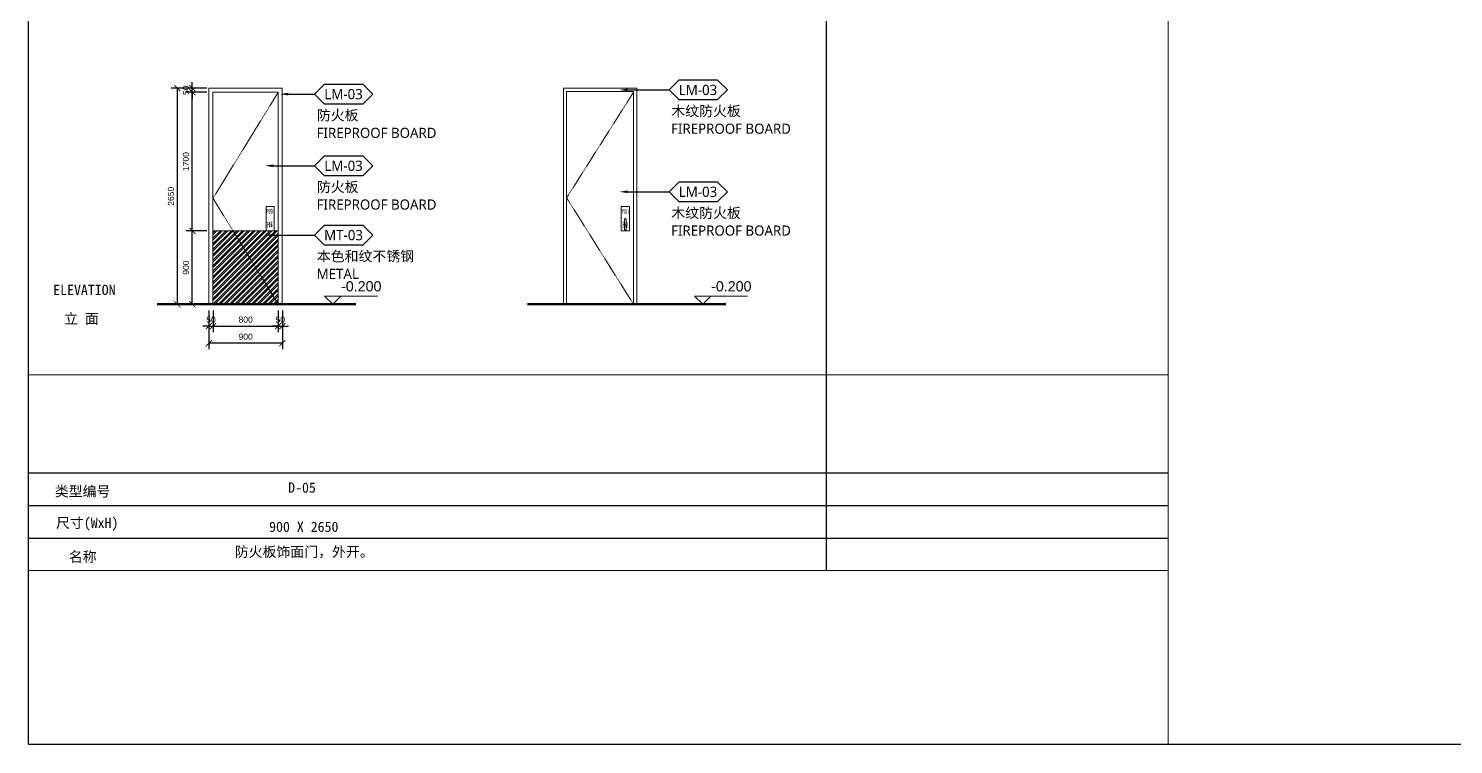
# Model space of a CAD drawing. Header units: millimetres. Extents: x -62687 to -4525, y 0 to 32607.
# Drawn here: x -39475 to -22000, y 0 to 8779 of the extents above; entities that cross this region are included whole.
import ezdxf
from ezdxf import colors
from ezdxf.entities.mleader import LeaderData, LeaderLine
from ezdxf.enums import TextEntityAlignment as Align
from ezdxf.math import Vec2, Vec3

# ---------------------------------------------------------------- set-up
doc = ezdxf.new("R2010")
doc.units = ezdxf.units.MM
doc.linetypes.add('_ACM-G-HIDDEN', pattern=[4.7625, 3.175, -1.5875])
for name, color, linetype in [('0 @ 50', 7, 'Continuous'), ('I-ELEV-LW01', 1, 'Continuous'), ('WALL TYPE$0$G-ANNO-NOTE-CH', 7, 'Continuous')]:
    doc.layers.add(name, color=color, linetype=linetype)
for name, color, linetype, lineweight in [('_ACM-A-ANNO-DIMS', 1, 'Continuous', 13), ('_ACM-A-DETL-THIN', 2, 'Continuous', 13), ('_ACM-A-ELVE-HIDD', 1, '_ACM-G-HIDDEN', 13), ('_ACM-A-ELVE-THIK', 5, 'Continuous', 50), ('I-WALL-DIM', 1, 'Continuous', 25), ('图框-1', 3, 'Continuous', 9)]:
    doc.layers.add(name, color=color, linetype=linetype, lineweight=lineweight)
doc.styles.add('_ACM-G-NOTES', font='arial.ttf')
doc.styles.add('Arial', font='arial.ttf', dxfattribs={"height": 75})
doc.styles.add('MtXpl_', font='simhei.ttf')
doc.styles.get("Standard").update_dxf_attribs({"font": 'arial.ttf'})
doc.styles.add('WALL TYPE$0$Aecom Chinese', font='Microsoft YaHei.ttf')
doc.dimstyles.new('Aec-Arch-M-50', dxfattribs={"dimscale": 50, "dimtxt": 75, "dimasz": 1.5, "dimexe": 1.5, "dimexo": 1.5, "dimgap": 0.8, "dimtad": 1, "dimdec": 0, "dimzin": 3, "dimdsep": 46, "dimtxsty": 'Arial', "dimblk": 'ARCHTICK', "dimcen": 2.5, "dimclrt": 256, "dimazin": 2, "dimtfac": 0.75, "dimtdec": 0, "dimtix": 1, "dimtmove": 2, "dimatfit": 2, "dimfxl": 5, "dimfxlon": 1, "dimtolj": 1, "dimtzin": 0, "dimarcsym": 0})

# ---------------------------------------------------------------- blocks, each defined once
blk = doc.blocks.new('_ArchTick')
at = {"layer": 'I-WALL-DIM', "const_width": 0.15}
blk.add_lwpolyline([(-0.5, -0.5), (0.5, 0.5)], dxfattribs=at)
blk = doc.blocks.new('*D182')
at = {"layer": 'Defpoints', "color": 0, "transparency": 16777216}
for p in [(-37262, 5397), (-37212, 5397), (-37212, 5131)]:
    blk.add_point(p, dxfattribs=at)
at = {"layer": 'I-WALL-DIM', "color": 0, "lineweight": -2, "transparency": 16777216}
for p, q in [((-37262, 5322), (-37262, 5056)), ((-37212, 5322), (-37212, 5056)), ((-37262, 5131), (-37337, 5131)), ((-37262, 5131), (-37212, 5131)), ((-37212, 5131), (-37137, 5131))]:
    blk.add_line(p, q, dxfattribs=at)
at = {"layer": 'I-WALL-DIM', "color": 0, "lineweight": -2, "transparency": 16777216, "xscale": 75, "yscale": 75, "zscale": 75}
blk.add_blockref('_ArchTick', (-37262, 5131), dxfattribs=at)
at = {"layer": 'I-WALL-DIM', "color": 0, "lineweight": -2, "transparency": 16777216, "xscale": 75, "yscale": 75, "zscale": 75, "rotation": 180}
blk.add_blockref('_ArchTick', (-37212, 5131), dxfattribs=at)
at = {"layer": 'I-WALL-DIM', "transparency": 16777216, "insert": (-37237, 5209), "char_height": 75, "attachment_point": 5, "style": 'Arial'}
blk.add_mtext('\\A1;50', dxfattribs=at)
blk = doc.blocks.new('*D183')
at = {"layer": 'Defpoints', "color": 0, "transparency": 16777216}
for p in [(-37212, 5397), (-36412, 5397), (-36412, 5131)]:
    blk.add_point(p, dxfattribs=at)
at = {"layer": 'I-WALL-DIM', "color": 0, "lineweight": -2, "transparency": 16777216}
for p, q in [((-37212, 5322), (-37212, 5056)), ((-36412, 5322), (-36412, 5056)), ((-37212, 5131), (-36412, 5131))]:
    blk.add_line(p, q, dxfattribs=at)
at = {"layer": 'I-WALL-DIM', "color": 0, "lineweight": -2, "transparency": 16777216, "xscale": 75, "yscale": 75, "zscale": 75, "rotation": 180}
blk.add_blockref('_ArchTick', (-37212, 5131), dxfattribs=at)
at = {"layer": 'I-WALL-DIM', "color": 0, "lineweight": -2, "transparency": 16777216, "xscale": 75, "yscale": 75, "zscale": 75}
blk.add_blockref('_ArchTick', (-36412, 5131), dxfattribs=at)
at = {"layer": 'I-WALL-DIM', "transparency": 16777216, "insert": (-36812, 5209), "char_height": 75, "attachment_point": 5, "style": 'Arial'}
blk.add_mtext('\\A1;800', dxfattribs=at)
blk = doc.blocks.new('*D184')
at = {"layer": 'Defpoints', "color": 0, "transparency": 16777216}
for p in [(-36412, 5397), (-36362, 5397), (-36362, 5131)]:
    blk.add_point(p, dxfattribs=at)
at = {"layer": 'I-WALL-DIM', "color": 0, "lineweight": -2, "transparency": 16777216}
for p, q in [((-36412, 5322), (-36412, 5056)), ((-36362, 5322), (-36362, 5056)), ((-36412, 5131), (-36487, 5131)), ((-36412, 5131), (-36362, 5131)), ((-36362, 5131), (-36287, 5131))]:
    blk.add_line(p, q, dxfattribs=at)
at = {"layer": 'I-WALL-DIM', "color": 0, "lineweight": -2, "transparency": 16777216, "xscale": 75, "yscale": 75, "zscale": 75}
blk.add_blockref('_ArchTick', (-36412, 5131), dxfattribs=at)
at = {"layer": 'I-WALL-DIM', "color": 0, "lineweight": -2, "transparency": 16777216, "xscale": 75, "yscale": 75, "zscale": 75, "rotation": 180}
blk.add_blockref('_ArchTick', (-36362, 5131), dxfattribs=at)
at = {"layer": 'I-WALL-DIM', "transparency": 16777216, "insert": (-36387, 5209), "char_height": 75, "attachment_point": 5, "style": 'Arial'}
blk.add_mtext('\\A1;50', dxfattribs=at)
blk = doc.blocks.new('*D185')
at = {"layer": 'Defpoints', "color": 0, "transparency": 16777216}
for p in [(-37262, 5397), (-36362, 5397), (-37262, 4920)]:
    blk.add_point(p, dxfattribs=at)
at = {"layer": 'I-WALL-DIM', "color": 0, "lineweight": -2, "transparency": 16777216}
for p, q in [((-37262, 5170), (-37262, 4845)), ((-36362, 5170), (-36362, 4845)), ((-36362, 4920), (-37262, 4920))]:
    blk.add_line(p, q, dxfattribs=at)
at = {"layer": 'I-WALL-DIM', "color": 0, "lineweight": -2, "transparency": 16777216, "xscale": 75, "yscale": 75, "zscale": 75, "rotation": 180}
blk.add_blockref('_ArchTick', (-37262, 4920), dxfattribs=at)
at = {"layer": 'I-WALL-DIM', "color": 0, "lineweight": -2, "transparency": 16777216, "xscale": 75, "yscale": 75, "zscale": 75}
blk.add_blockref('_ArchTick', (-36362, 4920), dxfattribs=at)
at = {"layer": 'I-WALL-DIM', "transparency": 16777216, "insert": (-36812, 4999), "char_height": 75, "attachment_point": 5, "style": 'Arial'}
blk.add_mtext('\\A1;900', dxfattribs=at)
blk = doc.blocks.new('*D186')
at = {"layer": 'Defpoints', "color": 0, "transparency": 16777216}
for p in [(-37466, 6297), (-37212, 6297), (-37262, 5397)]:
    blk.add_point(p, dxfattribs=at)
at = {"layer": 'I-WALL-DIM', "color": 0, "lineweight": -2, "transparency": 16777216}
for p, q in [((-37287, 6297), (-37541, 6297)), ((-37466, 5397), (-37466, 6297)), ((-37337, 5397), (-37541, 5397))]:
    blk.add_line(p, q, dxfattribs=at)
at = {"layer": 'I-WALL-DIM', "color": 0, "lineweight": -2, "transparency": 16777216, "xscale": 75, "yscale": 75, "zscale": 75}
for p, rotation in [((-37466, 6297), 90), ((-37466, 5397), 270)]:
    blk.add_blockref('_ArchTick', p, dxfattribs=dict(at, rotation=rotation))
at = {"layer": 'I-WALL-DIM', "transparency": 16777216, "insert": (-37544, 5847), "char_height": 75, "attachment_point": 5, "rotation": 90, "style": 'Arial'}
blk.add_mtext('\\A1;900', dxfattribs=at)
blk = doc.blocks.new('*D187')
at = {"layer": 'Defpoints', "color": 0, "transparency": 16777216}
for p in [(-37466, 7997), (-37212, 7997), (-37212, 6297)]:
    blk.add_point(p, dxfattribs=at)
at = {"layer": 'I-WALL-DIM', "color": 0, "lineweight": -2, "transparency": 16777216}
for p, q in [((-37287, 7997), (-37541, 7997)), ((-37466, 6297), (-37466, 7997)), ((-37287, 6297), (-37541, 6297))]:
    blk.add_line(p, q, dxfattribs=at)
at = {"layer": 'I-WALL-DIM', "color": 0, "lineweight": -2, "transparency": 16777216, "xscale": 75, "yscale": 75, "zscale": 75}
for p, rotation in [((-37466, 7997), 90), ((-37466, 6297), 270)]:
    blk.add_blockref('_ArchTick', p, dxfattribs=dict(at, rotation=rotation))
at = {"layer": 'I-WALL-DIM', "transparency": 16777216, "insert": (-37544, 7147), "char_height": 75, "attachment_point": 5, "rotation": 90, "style": 'Arial'}
blk.add_mtext('\\A1;1700', dxfattribs=at)
blk = doc.blocks.new('*D188')
at = {"layer": 'Defpoints', "color": 0, "transparency": 16777216}
for p in [(-37466, 8047), (-37212, 8047), (-37212, 7997)]:
    blk.add_point(p, dxfattribs=at)
at = {"layer": 'I-WALL-DIM', "color": 0, "lineweight": -2, "transparency": 16777216}
for p, q in [((-37287, 8047), (-37541, 8047)), ((-37466, 8047), (-37466, 8122)), ((-37466, 7997), (-37466, 8047)), ((-37287, 7997), (-37541, 7997)), ((-37466, 7997), (-37466, 7922))]:
    blk.add_line(p, q, dxfattribs=at)
at = {"layer": 'I-WALL-DIM', "color": 0, "lineweight": -2, "transparency": 16777216, "xscale": 75, "yscale": 75, "zscale": 75}
for p, rotation in [((-37466, 8047), 270), ((-37466, 7997), 90)]:
    blk.add_blockref('_ArchTick', p, dxfattribs=dict(at, rotation=rotation))
at = {"layer": 'I-WALL-DIM', "transparency": 16777216, "insert": (-37544, 8022), "char_height": 75, "attachment_point": 5, "rotation": 90, "style": 'Arial'}
blk.add_mtext('\\A1;50', dxfattribs=at)
blk = doc.blocks.new('*D189')
at = {"layer": 'Defpoints', "color": 0, "transparency": 16777216}
for p in [(-37212, 8047), (-37650, 5397), (-37190, 5397)]:
    blk.add_point(p, dxfattribs=at)
at = {"layer": 'I-WALL-DIM', "color": 0, "lineweight": -2, "transparency": 16777216}
for p, q in [((-37400, 8047), (-37725, 8047)), ((-37650, 8047), (-37650, 5397)), ((-37400, 5397), (-37725, 5397))]:
    blk.add_line(p, q, dxfattribs=at)
at = {"layer": 'I-WALL-DIM', "color": 0, "lineweight": -2, "transparency": 16777216, "xscale": 75, "yscale": 75, "zscale": 75}
for p, rotation in [((-37650, 8047), 90), ((-37650, 5397), 270)]:
    blk.add_blockref('_ArchTick', p, dxfattribs=dict(at, rotation=rotation))
at = {"layer": 'I-WALL-DIM', "transparency": 16777216, "insert": (-37728, 6722), "char_height": 75, "attachment_point": 5, "rotation": 90, "style": 'Arial'}
blk.add_mtext('\\A1;2650', dxfattribs=at)
blk = doc.blocks.new('WHA12202707')
at = {"transparency": 16777216}
for p, q in [((2.38, 2.38), (0, 0)), ((2.38, -2.38), (0, 0)), ((11.91, 2.38), (2.38, 2.38)), ((11.91, 2.38), (14.29, 0)), ((11.91, -2.38), (14.29, 0)), ((2.38, -2.38), (11.91, -2.38))]:
    blk.add_line(p, q, dxfattribs=at)
at = {"transparency": 16777216, "style": 'WALL TYPE$0$Aecom Chinese'}
blk.add_attdef('英文2', (0.49, -14.58), '', height=2.5, dxfattribs=at)
at = {"layer": 'WALL TYPE$0$G-ANNO-NOTE-CH', "transparency": 16777216, "style": 'WALL TYPE$0$Aecom Chinese'}
blk.add_attdef('编号', text='', height=2.5, dxfattribs=at).set_placement((7.1, 0), align=Align.MIDDLE)
for tag, p in [('中文', (0.54, -5.18)), ('英文', (0.49, -9.51))]:
    blk.add_attdef(tag, text='', height=2.5, dxfattribs=at).set_placement(p, align=Align.MIDDLE_LEFT)
blk = doc.blocks.new('*U8')
for p, q in [((-2, 2), (2, 2)), ((0, 0), (-2, 2)), ((-2, 0), (2, 0)), ((2, 2), (0, 0)), ((2, 2), (11, 2))]:
    blk.add_line(p, q)
at = {"style": '_ACM-G-NOTES'}
blk.add_attdef('HEIGHT-1', text='', height=2.5, dxfattribs=at).set_placement((2.05, 5.66), align=Align.TOP_LEFT)

msp = doc.modelspace()

# ---------------------------------------------------------------- hatches: boundary and pattern name
h = msp.add_hatch()
h.set_pattern_fill('ANSI32', color=8, scale=5)
h.set_pattern_definition([(45, (-343.92, -8719.1), (-33.67596, 33.67596), []), (45, (-321.47, -8719.1), (-33.67596, 33.67596), [])])
h.paths.add_polyline_path([(-36412.5, 5397.4), (-36412.5, 6297.4), (-37212.5, 6297.4), (-37212.5, 5397.4)])

# ---------------------------------------------------------------- linework, layer by layer
at = {"layer": '_ACM-A-DETL-THIN'}
for points in [[(-37262.5, 5397.4), (-37262.5, 8047.4), (-36362.5, 8047.4), (-36362.5, 5397.4)], [(-32015.6, 5397.4), (-32015.6, 8047.4), (-32915.6, 8047.4), (-32915.6, 5397.4)], [(-36412.5, 7997.4), (-36412.5, 5397.4)], [(-32055.6, 5397.4), (-32055.6, 8007.4), (-32875.6, 8007.4), (-32875.6, 5397.4)], [(-37212.5, 6297.4), (-36412.5, 6297.4)]]:
    msp.add_lwpolyline(points, dxfattribs=at)
for points in [[(-37212.5, 7997.4), (-36412.5, 7997.4), (-36412.5, 5397.4), (-37212.5, 5397.4)], [(-36462.5, 6297.4), (-36562.5, 6297.4), (-36562.5, 6597.4), (-36462.5, 6597.4)], [(-32105.6, 6297.4), (-32205.6, 6297.4), (-32205.6, 6597.4), (-32105.6, 6597.4)]]:
    msp.add_lwpolyline(points, close=True, dxfattribs=at)
msp.add_lwpolyline([(-32155.6, 6447.4), (-32155.6, 6447.4, -0.4142136), (-32145.6, 6437.4), (-32145.6, 6317.3, -0.4142136), (-32155.6, 6307.3), (-32155.6, 6307.3, -0.4142136), (-32165.6, 6317.3), (-32165.6, 6437.4, -0.4142136)], format="xyb", close=True, dxfattribs=at)
at = {"layer": '_ACM-A-ELVE-HIDD'}
for points in [[(-36412.5, 7997.4), (-37212.5, 6697.4), (-36412.5, 5397.4)], [(-32055.6, 5397.4), (-32875.6, 6702.4), (-32055.6, 7997.4)], [(-36213.8, 5397.4), (-35681, 5397.4)], [(-31675.7, 5397.4), (-31142.8, 5397.4)]]:
    msp.add_lwpolyline(points, dxfattribs=at)
at = {"layer": '_ACM-A-ELVE-THIK'}
for points in [[(-37895.3, 5397.4), (-35460.6, 5397.4)], [(-33357.2, 5397.4), (-30922.5, 5397.4)]]:
    msp.add_lwpolyline(points, dxfattribs=at)
at = {"layer": 'I-ELEV-LW01'}
for p, q in [((-29690.4, 2131.5), (-29690.4, 28200)), ((-39475, 3331.5), (-25498.1, 3331.5)), ((-39475, 2931.5), (-25498.1, 2931.5)), ((-39475, 2531.5), (-25498.1, 2531.5))]:
    msp.add_line(p, q, dxfattribs=at)
at = {"layer": 'I-WALL-DIM'}
msp.add_lwpolyline([(-4525, 0), (-39475, 0), (-39475, 28200), (-4525, 28200)], close=True, dxfattribs=at)
at = {"layer": '图框-1', "color": 4}
msp.add_line((-25498.1, 0), (-25498.1, 28200), dxfattribs=at)
for points in [[(-25498.1, 4531.5), (-39475, 4531.5), (-39475, 4531.5), (-39475, 4531.5)], [(-39475, 2131.5), (-25498.1, 2131.5)]]:
    msp.add_lwpolyline(points, dxfattribs=at)

# ---------------------------------------------------------------- block references
at = {"layer": '_ACM-A-ANNO-DIMS', "xscale": 50, "yscale": 50, "zscale": 50}
for p in [(-35744.5, 5397.4), (-31206.3, 5397.4)]:
    msp.add_blockref('*U8', p, dxfattribs=at).add_auto_attribs({'HEIGHT-1': '-0.200'})

# ---------------------------------------------------------------- texts
at = {"color": 251, "style": 'MtXpl_', "width": 0.5}
for s, p in [('PUSH', (-36557.6, 6507.1)), ('PULL', (-32200.7, 6507.1))]:
    msp.add_text(s, height=60, dxfattribs=at).set_placement(p)
at = {"color": 251, "style": 'MtXpl_'}
for s, p in [('推', (-36556.8, 6344.4)), ('拉', (-32199.9, 6344.4))]:
    msp.add_text(s, height=60, dxfattribs=at).set_placement(p)
at = {"style": 'MtXpl_'}
for s, p in [('ELEVATION', (-39172.2, 5511.5)), ('立 面', (-39037.9, 5158.6)), ('类型编号', (-39152.3, 3040.6)), ('D-05', (-36291, 3087.7)), ('尺寸(WxH)', (-39137.6, 2656.2)), ('900 X 2650', (-36524.5, 2606.8)), ('名称', (-38981, 2239.6))]:
    msp.add_text(s, height=125, dxfattribs=at).set_placement(p)
at = {"insert": (-36945.9, 2425.6), "char_height": 125, "width": 3964.74, "attachment_point": 1, "style": 'MtXpl_'}
msp.add_mtext('防火板饰面门，外开。', dxfattribs=at)

# ---------------------------------------------------------------- dimensions: what is measured, and where the dimension line sits
at = {"layer": 'I-WALL-DIM'}
for base, p1, p2, picture, middle in [((-37649.6, 5397.4), (-37212.5, 8047.4), (-37190.3, 5397.4), '*D189', (-37727.9, 6722.4)), ((-37465.6, 8047.4), (-37212.5, 7997.4), (-37212.5, 8047.4), '*D188', (-37543.9, 8022.4)), ((-37465.6, 7997.4), (-37212.5, 6297.4), (-37212.5, 7997.4), '*D187', (-37543.9, 7147.4)), ((-37465.6, 6297.4), (-37262.5, 5397.4), (-37212.5, 6297.4), '*D186', (-37543.9, 5847.4))]:
    dim = msp.add_linear_dim(base=base, p1=p1, p2=p2, angle=90, dimstyle='Aec-Arch-M-50', override={"dimzin": 8}, dxfattribs=at)
    dim.commit()
    dim.dimension.update_dxf_attribs({"geometry": picture, "text_midpoint": middle})
for base, p1, p2, picture, middle in [((-37212.5, 5130.7), (-37262.5, 5397.4), (-37212.5, 5397.4), '*D182', (-37237.5, 5209)), ((-37262.5, 4920.2), (-36362.5, 5397.4), (-37262.5, 5397.4), '*D185', (-36812.5, 4998.5)), ((-36412.5, 5130.7), (-37212.5, 5397.4), (-36412.5, 5397.4), '*D183', (-36812.5, 5209)), ((-36362.5, 5130.7), (-36412.5, 5397.4), (-36362.5, 5397.4), '*D184', (-36387.5, 5209))]:
    dim = msp.add_linear_dim(base=base, p1=p1, p2=p2, dimstyle='Aec-Arch-M-50', override={"dimzin": 8}, dxfattribs=at)
    dim.commit()
    dim.dimension.update_dxf_attribs({"geometry": picture, "text_midpoint": middle})

# ---------------------------------------------------------------- leaders
at = {"layer": '0 @ 50'}
ml = msp.add_multileader_block('Standard', dxfattribs=at)
ml.set_content('WHA12202707', color=256, scale=50)
ml.set_attribute('编号', 'LM-03', width=0)
ml.set_attribute('中文', '防火板', width=0)
ml.set_attribute('英文', 'FIREPROOF BOARD', width=0)
ml.set_attribute('英文2', '', width=0)
ml.set_leader_properties(color=2)
ml.build(insert=Vec2(0, 0))
ml.multileader.update_dxf_attribs({"text_right_attachment_type": 6, "dogleg_length": 0.36, "arrow_head_size": 100, "scale": 50})
ctx = ml.context
ctx.base_point, ctx.scale, ctx.char_height, ctx.arrow_head_size, ctx.landing_gap_size, ctx.plane_origin = Vec3(-35966.4, 7974.3), 50, 3750, 100, 4.5, Vec3(-34156, 5526.2)
ctx.right_attachment = 6
notes = []
notes.append((ctx, [(0, (1, 1, 0), (-36028.4, 7974.3), (1, 0), 62, [(0, [(-36389.1, 7974.3)], 0, [])])]))
ctx.block.insert = Vec3(-35966.4, 7974.3)
ml = msp.add_multileader_block('Standard', dxfattribs=at)
ml.set_content('WHA12202707', color=256, scale=50)
ml.set_attribute('编号', 'LM-03', width=0)
ml.set_attribute('中文', '木纹防火板', width=0)
ml.set_attribute('英文', 'FIREPROOF BOARD', width=0)
ml.set_attribute('英文2', '', width=0)
ml.set_leader_properties(color=2)
ml.build(insert=Vec2(0, 0))
ml.multileader.update_dxf_attribs({"text_right_attachment_type": 6, "dogleg_length": 0.36, "arrow_head_size": 100, "scale": 50})
ctx = ml.context
ctx.base_point, ctx.scale, ctx.char_height, ctx.arrow_head_size, ctx.landing_gap_size, ctx.plane_origin = Vec3(-31619.5, 8025.5), 50, 3750, 100, 4.5, Vec3(-29809.1, 5277.3)
ctx.right_attachment = 6
notes.append((ctx, [(0, (1, 1, 0), (-31856.5, 8025.5), (1, 0), 237, [(0, [(-32227.2, 8025.5)], 0, [])])]))
ctx.block.insert = Vec3(-31619.5, 8025.5)
ml = msp.add_multileader_block('Standard', dxfattribs=at)
ml.set_content('WHA12202707', color=256, scale=50)
ml.set_attribute('编号', 'LM-03', width=0)
ml.set_attribute('中文', '防火板', width=0)
ml.set_attribute('英文', 'FIREPROOF BOARD', width=0)
ml.set_attribute('英文2', '', width=0)
ml.set_leader_properties(color=2)
ml.build(insert=Vec2(0, 0))
ml.multileader.update_dxf_attribs({"text_right_attachment_type": 6, "dogleg_length": 0.36, "arrow_head_size": 100, "scale": 50})
ctx = ml.context
ctx.base_point, ctx.scale, ctx.char_height, ctx.arrow_head_size, ctx.landing_gap_size, ctx.plane_origin = Vec3(-35966.4, 7095.8), 50, 3750, 100, 4.5, Vec3(-34156, 4647.6)
ctx.right_attachment = 6
notes.append((ctx, [(0, (1, 1, 0), (-36203.4, 7095.8), (1, 0), 237, [(0, [(-36574.1, 7095.8)], 0, [])])]))
ctx.block.insert = Vec3(-35966.4, 7095.8)
ml = msp.add_multileader_block('Standard', dxfattribs=at)
ml.set_content('WHA12202707', color=256, scale=50)
ml.set_attribute('编号', 'LM-03', width=0)
ml.set_attribute('中文', '木纹防火板', width=0)
ml.set_attribute('英文', 'FIREPROOF BOARD', width=0)
ml.set_attribute('英文2', '', width=0)
ml.set_leader_properties(color=2)
ml.build(insert=Vec2(0, 0))
ml.multileader.update_dxf_attribs({"text_right_attachment_type": 6, "dogleg_length": 0.36, "arrow_head_size": 100, "scale": 50})
ctx = ml.context
ctx.base_point, ctx.scale, ctx.char_height, ctx.arrow_head_size, ctx.landing_gap_size, ctx.plane_origin = Vec3(-31619.5, 6776.5), 50, 3750, 100, 4.5, Vec3(-29809.1, 4328.3)
ctx.right_attachment = 6
notes.append((ctx, [(0, (1, 1, 0), (-31856.5, 6776.5), (1, 0), 237, [(0, [(-32227.2, 6776.5)], 0, [])])]))
ctx.block.insert = Vec3(-31619.5, 6776.5)
ml = msp.add_multileader_block('Standard', dxfattribs=at)
ml.set_content('WHA12202707', color=256, scale=50)
ml.set_attribute('编号', 'MT-03', width=0)
ml.set_attribute('中文', '本色和纹不锈钢', width=0)
ml.set_attribute('英文', 'METAL', width=0)
ml.set_attribute('英文2', '', width=0)
ml.set_leader_properties(color=2)
ml.build(insert=Vec2(0, 0))
ml.multileader.update_dxf_attribs({"text_right_attachment_type": 6, "dogleg_length": 0.36, "arrow_head_size": 100, "scale": 50})
ctx = ml.context
ctx.base_point, ctx.scale, ctx.char_height, ctx.arrow_head_size, ctx.landing_gap_size, ctx.plane_origin = Vec3(-35966.4, 6245.7), 50, 3750, 100, 4.5, Vec3(-34156, 3797.5)
ctx.right_attachment = 6
notes.append((ctx, [(0, (1, 1, 0), (-36203.4, 6245.7), (1, 0), 237, [(0, [(-36574.1, 6245.7)], 0, [])])]))
ctx.block.insert = Vec3(-35966.4, 6245.7)
for ctx, leaders in notes:
    for number, flags, end, landing, length, lines in leaders:
        leader = LeaderData()
        leader.index, (leader.has_last_leader_line, leader.has_dogleg_vector, leader.attachment_direction) = number, flags
        leader.last_leader_point, leader.dogleg_vector, leader.dogleg_length = Vec3(end), Vec3(landing), length
        for number, points, colour, breaks in lines:
            line = LeaderLine()
            line.index, line.vertices, line.color, line.breaks = number, Vec3.list(points), colors.encode_raw_color(colour), breaks
            leader.lines.append(line)
        ctx.leaders.append(leader)

doc.saveas('drawing.dxf')
